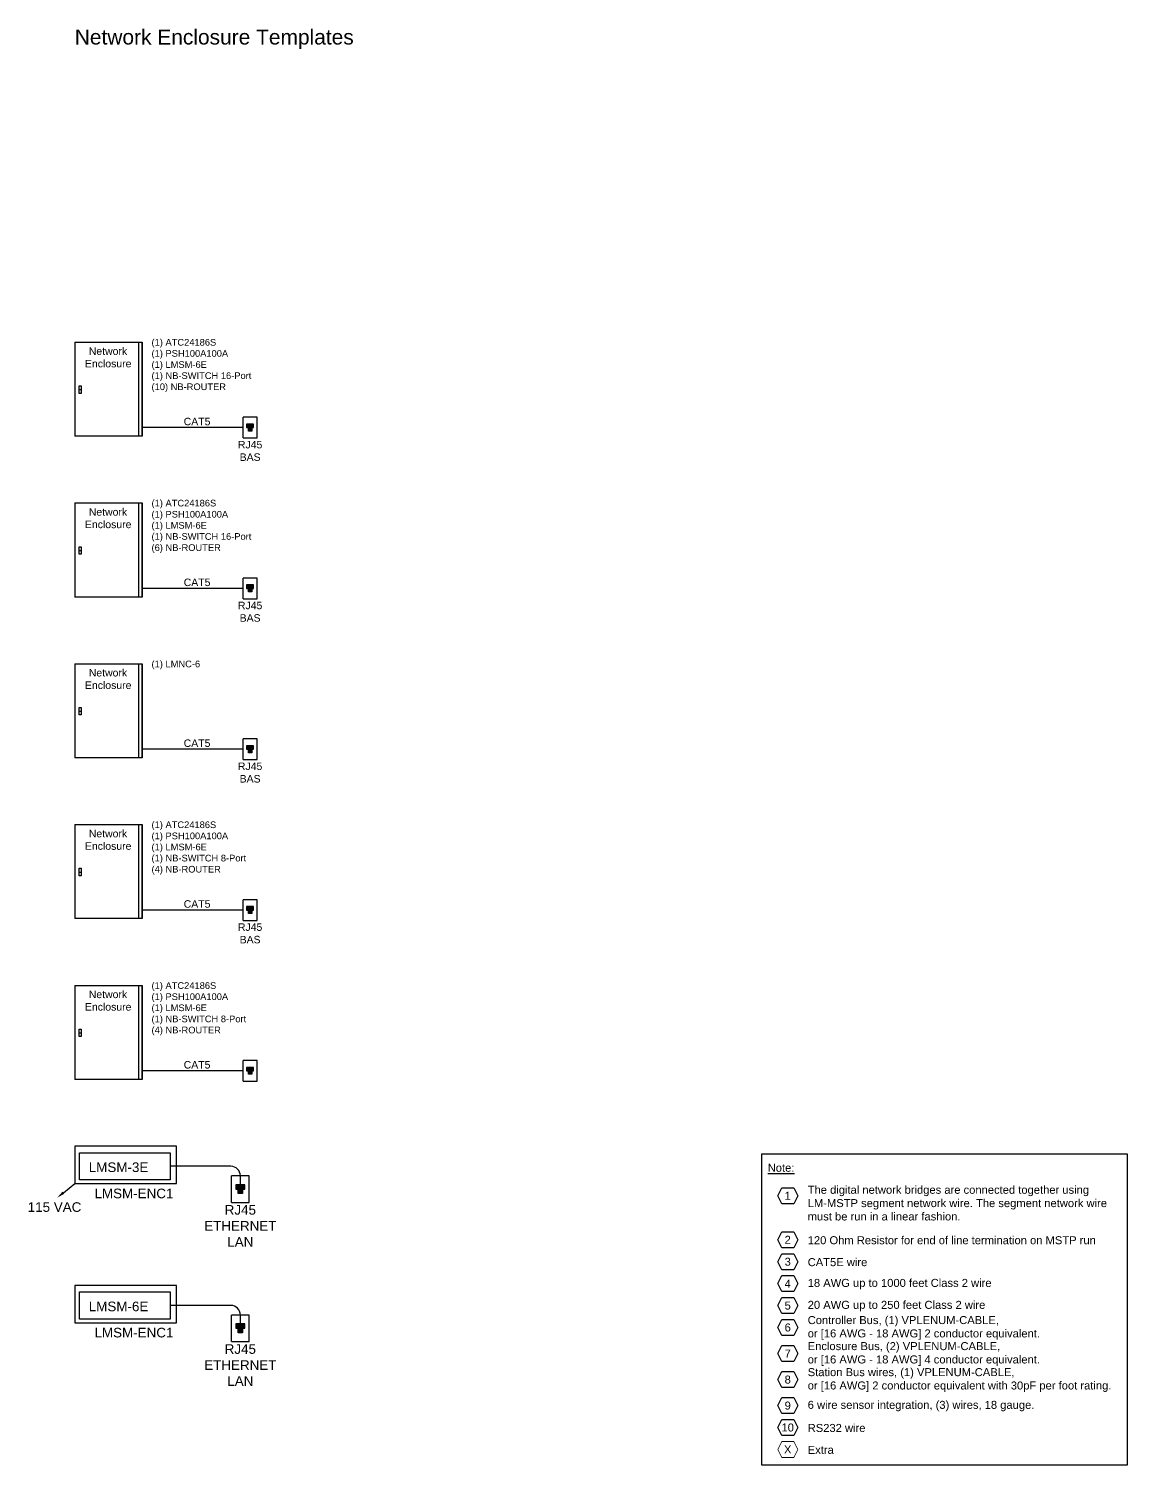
# Model space of a CAD drawing. Header units: inches. Extents: x -312 to 59, y -182 to 37.
# Drawn here: x -89.6 to -56.64, y -6.09 to 37 of the extents above; entities that cross this region are included whole.
import ezdxf
from ezdxf.enums import TextEntityAlignment as Align

# ---------------------------------------------------------------- set-up
doc = ezdxf.new("R2010")
doc.units = ezdxf.units.IN
doc.header["$MEASUREMENT"] = 0
doc.linetypes.add('HIDDEN', pattern=[0.375, 0.25, -0.125])
for name, color, linetype in [('16 NB-switch', 6, 'Continuous'), ('_WS_120_OHM', 160, 'Continuous'), ('_WS_18_AWG', 7, 'Continuous'), ('_WS_20_AWG', 7, 'Continuous'), ('_WS_3_18_AWG', 20, 'Continuous'), ('_WS_CAT5E', 3, 'Continuous'), ('_WS_CONTROLLER_BUS', 10, 'Continuous'), ('_WS_ENCLOSURE_BUS', 114, 'Continuous'), ('_WS_MSTP', 160, 'HIDDEN'), ('_WS_RS232', 4, 'Continuous'), ('_WS_STATION_BUS', 200, 'Continuous'), ('Riser', 7, 'Continuous'), ('WS', 7, 'Continuous')]:
    doc.layers.add(name, color=color, linetype=linetype)
doc.layers.add('WATTSTOPPER', color=160, linetype='Continuous', lineweight=0)
doc.styles.add('Arial', font='arial.ttf', dxfattribs={"height": 0.1875})
doc.styles.get("Standard").update_dxf_attribs({"font": 'arial.ttf'})

# ---------------------------------------------------------------- blocks, each defined once
blk = doc.blocks.new('LMSM-3E')
for points in [[(-1.525, -1.124), (1.525, -1.124), (1.525, 0), (-1.525, 0)], [(-1.382, -0.197), (1.339, -0.197), (1.339, -1.01), (-1.382, -1.01)]]:
    blk.add_lwpolyline(points, close=True)
at = {"layer": 'WS'}
for p, q in [((3.155, -0.603), (1.339, -0.603)), ((-1.867, -1.398), (-1.525, -1.124)), ((3.178, -1.687), (3.178, -0.891)), ((3.178, -1.687), (3.178, -0.891)), ((3.709, -0.891), (3.178, -0.891)), ((3.709, -0.891), (3.178, -0.891)), ((3.576, -1.157), (3.311, -1.157)), ((3.576, -1.157), (3.311, -1.157)), ((3.311, -1.157), (3.311, -1.289)), ((3.311, -1.157), (3.311, -1.289)), ((3.311, -1.289), (3.576, -1.289)), ((3.311, -1.289), (3.576, -1.289)), ((3.377, -1.422), (3.377, -1.289)), ((3.377, -1.422), (3.377, -1.289)), ((3.443, -1.157), (3.443, -0.891)), ((3.51, -1.289), (3.51, -1.422)), ((3.51, -1.289), (3.51, -1.422)), ((3.576, -1.289), (3.576, -1.157)), ((3.576, -1.289), (3.576, -1.157)), ((3.709, -1.687), (3.709, -0.891)), ((3.709, -1.687), (3.709, -0.891)), ((3.178, -1.687), (3.709, -1.687)), ((3.178, -1.687), (3.709, -1.687)), ((3.51, -1.422), (3.377, -1.422)), ((3.51, -1.422), (3.377, -1.422))]:
    blk.add_line(p, q, dxfattribs=at)
blk.add_arc((3.155, -0.891), 0.288, 0, 90, dxfattribs=at)
for points in [[(3.576, -1.157), (3.311, -1.157), (3.576, -1.289), (3.311, -1.289)], [(3.576, -1.157), (3.311, -1.157), (3.576, -1.289), (3.311, -1.289)], [(3.51, -1.289), (3.377, -1.289), (3.51, -1.422), (3.377, -1.422)], [(3.51, -1.289), (3.377, -1.289), (3.51, -1.422), (3.377, -1.422)], [(-1.842, -1.429), (-1.893, -1.366), (-2.057, -1.55)]]:
    blk.add_solid(points, dxfattribs=at)
at = {"char_height": 0.288, "width": 6.93336, "attachment_point": 1}
for s, insert in [('LMSM-3E', (-1.105, -0.488)), ('LMSM-ENC1', (-0.933, -1.274))]:
    blk.add_mtext(s, dxfattribs=dict(at, insert=insert))
at = {"layer": 'WS'}
blk.add_text('115 VAC', height=0.288, dxfattribs=at).set_placement((-1.327, -1.971), align=Align.RIGHT)
at = {"layer": 'WS', "linetype": 'Continuous', "insert": (3.443, -1.767), "char_height": 0.288, "width": 2.67207, "attachment_point": 2}
blk.add_mtext('RJ45\\PETHERNET\\PLAN', dxfattribs=at)
blk = doc.blocks.new('LMSM-6E')
for points in [[(-1.525, -1.124), (1.525, -1.124), (1.525, 0), (-1.525, 0)], [(-1.382, -0.197), (1.339, -0.197), (1.339, -1.01), (-1.382, -1.01)]]:
    blk.add_lwpolyline(points, close=True)
at = {"layer": 'WS'}
for p, q in [((3.155, -0.603), (1.339, -0.603)), ((3.178, -1.687), (3.178, -0.891)), ((3.178, -1.687), (3.178, -0.891)), ((3.709, -0.891), (3.178, -0.891)), ((3.709, -0.891), (3.178, -0.891)), ((3.576, -1.157), (3.311, -1.157)), ((3.576, -1.157), (3.311, -1.157)), ((3.311, -1.157), (3.311, -1.289)), ((3.311, -1.157), (3.311, -1.289)), ((3.311, -1.289), (3.576, -1.289)), ((3.311, -1.289), (3.576, -1.289)), ((3.377, -1.422), (3.377, -1.289)), ((3.377, -1.422), (3.377, -1.289)), ((3.443, -1.157), (3.443, -0.891)), ((3.51, -1.289), (3.51, -1.422)), ((3.51, -1.289), (3.51, -1.422)), ((3.576, -1.289), (3.576, -1.157)), ((3.576, -1.289), (3.576, -1.157)), ((3.709, -1.687), (3.709, -0.891)), ((3.709, -1.687), (3.709, -0.891)), ((3.178, -1.687), (3.709, -1.687)), ((3.178, -1.687), (3.709, -1.687)), ((3.51, -1.422), (3.377, -1.422)), ((3.51, -1.422), (3.377, -1.422))]:
    blk.add_line(p, q, dxfattribs=at)
blk.add_arc((3.155, -0.891), 0.288, 0, 90, dxfattribs=at)
for points in [[(3.576, -1.157), (3.311, -1.157), (3.576, -1.289), (3.311, -1.289)], [(3.576, -1.157), (3.311, -1.157), (3.576, -1.289), (3.311, -1.289)], [(3.51, -1.289), (3.377, -1.289), (3.51, -1.422), (3.377, -1.422)], [(3.51, -1.289), (3.377, -1.289), (3.51, -1.422), (3.377, -1.422)]]:
    blk.add_solid(points, dxfattribs=at)
at = {"char_height": 0.288, "width": 6.93336, "attachment_point": 1}
for s, insert in [('LMSM-6E', (-1.105, -0.488)), ('LMSM-ENC1', (-0.933, -1.274))]:
    blk.add_mtext(s, dxfattribs=dict(at, insert=insert))
at = {"layer": 'WS', "linetype": 'Continuous', "insert": (3.443, -1.767), "char_height": 0.288, "width": 2.67207, "attachment_point": 2}
blk.add_mtext('RJ45\\PETHERNET\\PLAN', dxfattribs=at)
blk = doc.blocks.new('LMNC')
at = {"color": 4, "lineweight": 25}
for p, q in [((-1.011, 0), (-1.011, -2.824)), ((-1.011, 0), (1.011, 0)), ((0.899, 0), (0.899, -2.824)), ((1.011, 0), (1.011, -2.824)), ((1.011, -2.824), (1.011, 0)), ((1.011, 0), (1.011, -2.824)), ((-0.879, -1.538), (-0.879, -1.314)), ((-0.879, -1.314), (-0.823, -1.314)), ((-0.879, -1.426), (-0.823, -1.426)), ((-0.823, -1.538), (-0.879, -1.538)), ((-0.823, -1.314), (-0.823, -1.538)), ((1.011, -2.824), (-1.011, -2.824))]:
    blk.add_line(p, q, dxfattribs=at)
at = {"color": 4, "insert": (-0.027, -0.46), "char_height": 0.22464, "attachment_point": 4}
blk.add_mtext('\\pi-0.5629;Network\\P\\pi-0.67882;Enclosure', dxfattribs=at)
blk = doc.blocks.new('_HEX_NOTE_10')
at = {"color": 0, "linetype": 'Continuous'}
for p, q in [((-0.3, 0), (-0.18, 0.24)), ((-0.18, -0.24), (-0.3, 0)), ((-0.18, 0.24), (0.18, 0.24)), ((0.18, 0.24), (0.3, 0)), ((0.3, 0), (0.18, -0.24)), ((0.18, -0.24), (-0.18, -0.24))]:
    blk.add_line(p, q, dxfattribs=at)
at = {"color": 0, "style": 'Arial'}
blk.add_text('10', height=0.24, dxfattribs=at).set_placement((0, 0), align=Align.MIDDLE_CENTER)
blk = doc.blocks.new('_HEX_NOTE_2')
at = {"color": 0, "linetype": 'Continuous'}
for p, q in [((-0.3, 0), (-0.18, 0.24)), ((-0.18, -0.24), (-0.3, 0)), ((-0.18, 0.24), (0.18, 0.24)), ((0.18, 0.24), (0.3, 0)), ((0.3, 0), (0.18, -0.24)), ((0.18, -0.24), (-0.18, -0.24))]:
    blk.add_line(p, q, dxfattribs=at)
at = {"color": 0, "style": 'Arial'}
blk.add_text('2', height=0.24, dxfattribs=at).set_placement((0, 0), align=Align.MIDDLE_CENTER)
blk = doc.blocks.new('_HEX_NOTE_3')
at = {"color": 0, "linetype": 'Continuous'}
for p, q in [((-0.3, 0), (-0.18, 0.24)), ((-0.18, -0.24), (-0.3, 0)), ((-0.18, 0.24), (0.18, 0.24)), ((0.18, 0.24), (0.3, 0)), ((0.3, 0), (0.18, -0.24)), ((0.18, -0.24), (-0.18, -0.24))]:
    blk.add_line(p, q, dxfattribs=at)
at = {"color": 0, "style": 'Arial'}
blk.add_text('3', height=0.24, dxfattribs=at).set_placement((0, 0), align=Align.MIDDLE_CENTER)
blk = doc.blocks.new('_HEX_NOTE_4')
at = {"color": 0, "linetype": 'Continuous'}
for p, q in [((-0.3, 0), (-0.18, 0.24)), ((-0.18, -0.24), (-0.3, 0)), ((-0.18, 0.24), (0.18, 0.24)), ((0.18, 0.24), (0.3, 0)), ((0.3, 0), (0.18, -0.24)), ((0.18, -0.24), (-0.18, -0.24))]:
    blk.add_line(p, q, dxfattribs=at)
at = {"color": 0, "style": 'Arial'}
blk.add_text('4', height=0.24, dxfattribs=at).set_placement((0, 0), align=Align.MIDDLE_CENTER)
blk = doc.blocks.new('_HEX_NOTE_5')
at = {"color": 0, "linetype": 'Continuous'}
for p, q in [((-0.3, 0), (-0.18, 0.24)), ((-0.18, -0.24), (-0.3, 0)), ((-0.18, 0.24), (0.18, 0.24)), ((0.18, 0.24), (0.3, 0)), ((0.3, 0), (0.18, -0.24)), ((0.18, -0.24), (-0.18, -0.24))]:
    blk.add_line(p, q, dxfattribs=at)
at = {"color": 0, "style": 'Arial'}
blk.add_text('5', height=0.24, dxfattribs=at).set_placement((0, 0), align=Align.MIDDLE_CENTER)
blk = doc.blocks.new('_HEX_NOTE_6')
at = {"color": 0, "linetype": 'Continuous'}
for p, q in [((-0.3, 0), (-0.18, 0.24)), ((-0.18, -0.24), (-0.3, 0)), ((-0.18, 0.24), (0.18, 0.24)), ((0.18, 0.24), (0.3, 0)), ((0.3, 0), (0.18, -0.24)), ((0.18, -0.24), (-0.18, -0.24))]:
    blk.add_line(p, q, dxfattribs=at)
at = {"color": 0, "style": 'Arial'}
blk.add_text('6', height=0.24, dxfattribs=at).set_placement((0, 0), align=Align.MIDDLE_CENTER)
blk = doc.blocks.new('_HEX_NOTE_7')
at = {"color": 0, "linetype": 'Continuous'}
for p, q in [((-0.3, 0), (-0.18, 0.24)), ((-0.18, -0.24), (-0.3, 0)), ((-0.18, 0.24), (0.18, 0.24)), ((0.18, 0.24), (0.3, 0)), ((0.3, 0), (0.18, -0.24)), ((0.18, -0.24), (-0.18, -0.24))]:
    blk.add_line(p, q, dxfattribs=at)
at = {"color": 0, "style": 'Arial'}
blk.add_text('7', height=0.24, dxfattribs=at).set_placement((0, 0), align=Align.MIDDLE_CENTER)
blk = doc.blocks.new('_HEX_NOTE_8')
at = {"color": 0, "linetype": 'Continuous'}
for p, q in [((-0.3, 0), (-0.18, 0.24)), ((-0.18, -0.24), (-0.3, 0)), ((-0.18, 0.24), (0.18, 0.24)), ((0.18, 0.24), (0.3, 0)), ((0.3, 0), (0.18, -0.24)), ((0.18, -0.24), (-0.18, -0.24))]:
    blk.add_line(p, q, dxfattribs=at)
at = {"color": 0, "style": 'Arial'}
blk.add_text('8', height=0.24, dxfattribs=at).set_placement((0, 0), align=Align.MIDDLE_CENTER)
blk = doc.blocks.new('_HEX_NOTE_9')
at = {"color": 0, "linetype": 'Continuous'}
for p, q in [((-0.3, 0), (-0.18, 0.24)), ((-0.18, -0.24), (-0.3, 0)), ((-0.18, 0.24), (0.18, 0.24)), ((0.18, 0.24), (0.3, 0)), ((0.3, 0), (0.18, -0.24)), ((0.18, -0.24), (-0.18, -0.24))]:
    blk.add_line(p, q, dxfattribs=at)
at = {"color": 0, "style": 'Arial'}
blk.add_text('9', height=0.24, dxfattribs=at).set_placement((0, 0), align=Align.MIDDLE_CENTER)
blk = doc.blocks.new('_HEX_NOTE_1')
at = {"color": 0, "linetype": 'Continuous'}
for p, q in [((-0.3, 0), (-0.18, 0.24)), ((-0.18, -0.24), (-0.3, 0)), ((-0.18, 0.24), (0.18, 0.24)), ((0.18, 0.24), (0.3, 0)), ((0.3, 0), (0.18, -0.24)), ((0.18, -0.24), (-0.18, -0.24))]:
    blk.add_line(p, q, dxfattribs=at)
at = {"color": 0, "style": 'Arial'}
blk.add_text('1', height=0.24, dxfattribs=at).set_placement((0, 0), align=Align.MIDDLE_CENTER)
blk = doc.blocks.new('_HEX_NOTE_X')
at = {"color": 0, "linetype": 'Continuous'}
for p, q in [((-0.3, 0), (-0.18, 0.24)), ((-0.18, -0.24), (-0.3, 0)), ((-0.18, 0.24), (0.18, 0.24)), ((0.18, 0.24), (0.3, 0)), ((0.3, 0), (0.18, -0.24)), ((0.18, -0.24), (-0.18, -0.24))]:
    blk.add_line(p, q, dxfattribs=at)
at = {"color": 0, "style": 'Arial'}
blk.add_text('X', height=0.24, dxfattribs=at).set_placement((0, 0), align=Align.MIDDLE_CENTER)
blk = doc.blocks.new('_WIRE_LEGEND_2')
blk.add_lwpolyline([(0, 9.341), (10.963, 9.341), (10.963, 0), (0, 0)], close=True)
at = {"layer": '_WS_120_OHM', "linetype": 'Continuous'}
for p, q in [((0.475, 6.763), (0.595, 7.003)), ((0.595, 7.003), (0.955, 7.003)), ((0.955, 7.003), (1.075, 6.763)), ((0.595, 6.523), (0.475, 6.763)), ((0.955, 6.523), (0.595, 6.523)), ((1.075, 6.763), (0.955, 6.523))]:
    blk.add_line(p, q, dxfattribs=at)
at = {"layer": '_WS_CAT5E', "linetype": 'Continuous'}
for p, q in [((0.475, 6.106), (0.595, 6.346)), ((0.595, 5.866), (0.475, 6.106)), ((0.595, 6.346), (0.955, 6.346)), ((0.955, 6.346), (1.075, 6.106)), ((1.075, 6.106), (0.955, 5.866)), ((0.955, 5.866), (0.595, 5.866))]:
    blk.add_line(p, q, dxfattribs=at)
at = {"layer": '_WS_120_OHM'}
blk.add_blockref('_HEX_NOTE_2', (0.775, 6.763), dxfattribs=at)
at = {"layer": '_WS_18_AWG'}
blk.add_blockref('_HEX_NOTE_4', (0.775, 5.448), dxfattribs=at)
at = {"layer": '_WS_20_AWG'}
blk.add_blockref('_HEX_NOTE_5', (0.775, 4.791), dxfattribs=at)
at = {"layer": '_WS_3_18_AWG'}
blk.add_blockref('_HEX_NOTE_9', (0.775, 1.791), dxfattribs=at)
at = {"layer": '_WS_CAT5E'}
blk.add_blockref('_HEX_NOTE_3', (0.775, 6.106), dxfattribs=at)
at = {"layer": '_WS_CONTROLLER_BUS'}
blk.add_blockref('_HEX_NOTE_6', (0.775, 4.133), dxfattribs=at)
at = {"layer": '_WS_ENCLOSURE_BUS'}
blk.add_blockref('_HEX_NOTE_7', (0.775, 3.352), dxfattribs=at)
at = {"layer": '_WS_MSTP'}
blk.add_blockref('_HEX_NOTE_1', (0.775, 8.084), dxfattribs=at)
at = {"layer": '_WS_RS232'}
blk.add_blockref('_HEX_NOTE_10', (0.775, 1.133), dxfattribs=at)
at = {"layer": '_WS_STATION_BUS'}
blk.add_blockref('_HEX_NOTE_8', (0.775, 2.571), dxfattribs=at)
at = {"layer": 'WATTSTOPPER'}
blk.add_blockref('_HEX_NOTE_X', (0.775, 0.476), dxfattribs=at)
blk.add_text('%%UNote:', height=0.24).set_placement((0.175, 8.804))
at = {"insert": (1.375, 0.461), "char_height": 0.24, "width": 9.23571, "attachment_point": 4}
blk.add_mtext('Extra', dxfattribs=at)
at = {"layer": '_WS_120_OHM'}
blk.add_text('2', height=0.24, dxfattribs=at).set_placement((0.775, 6.643), align=Align.CENTER)
at = {"layer": '_WS_120_OHM', "insert": (1.375, 6.749), "char_height": 0.24, "width": 9.23571, "attachment_point": 4}
blk.add_mtext('120 Ohm Resistor for end of line termination on MSTP run', dxfattribs=at)
at = {"layer": '_WS_20_AWG', "char_height": 0.24, "width": 9.23571, "attachment_point": 4}
for s, insert in [('18 AWG up to 1000 feet Class 2 wire', (1.375, 5.434)), ('20 AWG up to 250 feet Class 2 wire', (1.375, 4.776))]:
    blk.add_mtext(s, dxfattribs=dict(at, insert=insert))
at = {"layer": '_WS_3_18_AWG', "insert": (1.375, 1.776), "char_height": 0.24, "width": 9.23571, "attachment_point": 4}
blk.add_mtext('6 wire sensor integration, (3) wires, 18 gauge.', dxfattribs=at)
at = {"layer": '_WS_CAT5E'}
blk.add_text('3', height=0.24, dxfattribs=at).set_placement((0.775, 5.986), align=Align.CENTER)
at = {"layer": '_WS_CAT5E', "insert": (1.375, 6.091), "char_height": 0.24, "width": 9.23571, "attachment_point": 4}
blk.add_mtext('CAT5E wire', dxfattribs=at)
at = {"layer": '_WS_CONTROLLER_BUS', "insert": (1.375, 4.119), "char_height": 0.24, "width": 9.62308, "attachment_point": 4}
blk.add_mtext('Controller Bus, (1) VPLENUM-CABLE,\\Por [16 AWG - 18 AWG] 2 conductor equivalent.', dxfattribs=at)
at = {"layer": '_WS_ENCLOSURE_BUS', "insert": (1.375, 3.338), "char_height": 0.24, "width": 9.74991, "attachment_point": 4}
blk.add_mtext('Enclosure Bus, (2) VPLENUM-CABLE, \\Por [16 AWG - 18 AWG] 4 conductor equivalent.', dxfattribs=at)
at = {"layer": '_WS_MSTP', "insert": (1.375, 8.384), "char_height": 0.24, "width": 9.23571, "attachment_point": 1}
blk.add_mtext('The digital network bridges are connected together using LM-MSTP segment network wire. The segment network wire must be run in a linear fashion.', dxfattribs=at)
at = {"layer": '_WS_RS232', "insert": (1.375, 1.118), "char_height": 0.24, "width": 9.23571, "attachment_point": 4}
blk.add_mtext('RS232 wire', dxfattribs=at)
at = {"layer": '_WS_STATION_BUS', "insert": (1.375, 2.557), "char_height": 0.24, "width": 9.23571, "attachment_point": 4}
blk.add_mtext('Station Bus wires, (1) VPLENUM-CABLE, \\Por [16 AWG] 2 conductor equivalent with 30pF per foot rating.', dxfattribs=at)

msp = doc.modelspace()

# ---------------------------------------------------------------- linework, layer by layer
for p, q in [((-83.16015, 25.0368), (-86.19239, 25.0368)), ((-83.16015, 24.72639), (-83.16015, 25.34721)), ((-82.74627, 25.34721), (-83.16015, 25.34721)), ((-82.84974, 25.14027), (-83.05668, 25.14027)), ((-83.05668, 25.14027), (-83.05668, 25.0368)), ((-83.05668, 25.0368), (-82.84974, 25.0368)), ((-83.00494, 24.93333), (-83.00494, 25.0368)), ((-82.90148, 25.0368), (-82.90148, 24.93333)), ((-82.84974, 25.0368), (-82.84974, 25.14027)), ((-82.74627, 24.72639), (-82.74627, 25.34721)), ((-83.16015, 24.72639), (-82.74627, 24.72639)), ((-82.90148, 24.93333), (-83.00494, 24.93333)), ((-83.16015, 19.90251), (-83.16015, 20.52333)), ((-82.74627, 20.52333), (-83.16015, 20.52333)), ((-82.84974, 20.31639), (-83.05668, 20.31639)), ((-83.05668, 20.31639), (-83.05668, 20.21292)), ((-82.84974, 20.21292), (-82.84974, 20.31639)), ((-82.74627, 19.90251), (-82.74627, 20.52333)), ((-83.16015, 20.21292), (-86.19239, 20.21292)), ((-83.16015, 19.90251), (-82.74627, 19.90251)), ((-83.05668, 20.21292), (-82.84974, 20.21292)), ((-83.00494, 20.10945), (-83.00494, 20.21292)), ((-82.90148, 20.10945), (-83.00494, 20.10945)), ((-82.90148, 20.21292), (-82.90148, 20.10945)), ((-83.16015, 15.07862), (-83.16015, 15.69944)), ((-82.74627, 15.69944), (-83.16015, 15.69944)), ((-82.74627, 15.07862), (-82.74627, 15.69944)), ((-83.16015, 15.38903), (-86.19239, 15.38903)), ((-82.84974, 15.4925), (-83.05668, 15.4925)), ((-83.05668, 15.4925), (-83.05668, 15.38903)), ((-83.05668, 15.38903), (-82.84974, 15.38903)), ((-83.00494, 15.28556), (-83.00494, 15.38903)), ((-82.90148, 15.28556), (-83.00494, 15.28556)), ((-82.90148, 15.38903), (-82.90148, 15.28556)), ((-82.84974, 15.38903), (-82.84974, 15.4925)), ((-83.16015, 15.07862), (-82.74627, 15.07862)), ((-83.16015, 10.25474), (-83.16015, 10.87556)), ((-82.74627, 10.87556), (-83.16015, 10.87556)), ((-82.74627, 10.25474), (-82.74627, 10.87556)), ((-83.16015, 10.56515), (-86.19239, 10.56515)), ((-82.84974, 10.66862), (-83.05668, 10.66862)), ((-83.05668, 10.66862), (-83.05668, 10.56515)), ((-83.05668, 10.56515), (-82.84974, 10.56515)), ((-83.00494, 10.46168), (-83.00494, 10.56515)), ((-82.90148, 10.46168), (-83.00494, 10.46168)), ((-82.90148, 10.56515), (-82.90148, 10.46168)), ((-82.84974, 10.56515), (-82.84974, 10.66862)), ((-83.16015, 10.25474), (-82.74627, 10.25474)), ((-83.16015, 5.43086), (-83.16015, 6.05168)), ((-82.74627, 6.05168), (-83.16015, 6.05168)), ((-82.74627, 5.43086), (-82.74627, 6.05168)), ((-83.16015, 5.74127), (-86.19239, 5.74127)), ((-82.84974, 5.84474), (-83.05668, 5.84474)), ((-83.05668, 5.84474), (-83.05668, 5.74127)), ((-83.05668, 5.74127), (-82.84974, 5.74127)), ((-83.00494, 5.6378), (-83.00494, 5.74127)), ((-82.90148, 5.6378), (-83.00494, 5.6378)), ((-82.90148, 5.74127), (-82.90148, 5.6378)), ((-82.84974, 5.74127), (-82.84974, 5.84474)), ((-83.16015, 5.43086), (-82.74627, 5.43086))]:
    msp.add_line(p, q)
for points in [[(-82.84974, 25.14027), (-83.05668, 25.14027), (-82.84974, 25.0368), (-83.05668, 25.0368)], [(-82.90148, 25.0368), (-83.00494, 25.0368), (-82.90148, 24.93333), (-83.00494, 24.93333)], [(-82.84974, 20.31639), (-83.05668, 20.31639), (-82.84974, 20.21292), (-83.05668, 20.21292)], [(-82.90148, 20.21292), (-83.00494, 20.21292), (-82.90148, 20.10945), (-83.00494, 20.10945)], [(-82.84974, 15.4925), (-83.05668, 15.4925), (-82.84974, 15.38903), (-83.05668, 15.38903)], [(-82.90148, 15.38903), (-83.00494, 15.38903), (-82.90148, 15.28556), (-83.00494, 15.28556)], [(-82.84974, 10.66862), (-83.05668, 10.66862), (-82.84974, 10.56515), (-83.05668, 10.56515)], [(-82.90148, 10.56515), (-83.00494, 10.56515), (-82.90148, 10.46168), (-83.00494, 10.46168)], [(-82.84974, 5.84474), (-83.05668, 5.84474), (-82.84974, 5.74127), (-83.05668, 5.74127)], [(-82.90148, 5.74127), (-83.00494, 5.74127), (-82.90148, 5.6378), (-83.00494, 5.6378)]]:
    msp.add_solid(points)

# ---------------------------------------------------------------- block references
for name, p in [('LMNC', (-87.20327, 27.60222)), ('LMNC', (-87.20327, 22.77834)), ('LMNC', (-87.20327, 17.95446)), ('LMNC', (-87.20327, 13.13058)), ('LMNC', (-87.20327, 8.3067)), ('LMSM-3E', (-86.68959, 3.48281)), ('LMSM-6E', (-86.68959, -0.69262))]:
    msp.add_blockref(name, p)
at = {"layer": 'Riser'}
msp.add_blockref('_WIRE_LEGEND_2', (-67.59833, -6.08958), dxfattribs=at)

# ---------------------------------------------------------------- texts
at = {"insert": (-88.21415, 36.68499), "char_height": 0.449284, "attachment_point": 4}
msp.add_mtext_dynamic_manual_height_columns('Network Enclosure Templates', width=26.7906867, gutter_width=1, heights=[0], dxfattribs=at)
at = {"linetype": 'Continuous', "char_height": 0.22464, "width": 2.0842115, "attachment_point": 2}
for s, insert in [('CAT5', (-84.5447, 25.33136)), ('RJ45\\PBAS', (-82.95321, 24.63727)), ('CAT5', (-84.5447, 20.50748)), ('RJ45\\PBAS', (-82.95321, 19.81339)), ('CAT5', (-84.5447, 15.6836)), ('RJ45\\PBAS', (-82.95321, 14.98951)), ('CAT5', (-84.5447, 10.85972)), ('RJ45\\PBAS', (-82.95321, 10.16563)), ('CAT5', (-84.5447, 6.03584))]:
    msp.add_mtext(s, dxfattribs=dict(at, insert=insert))
at = {"layer": '16 NB-switch', "char_height": 0.2, "attachment_point": 1}
for s, insert, width in [('(1) ATC24186S\\P(1) PSH100A100A \\P(1) LMSM-6E\\P(1) NB-SWITCH 16-Port\\P(10) NB-ROUTER', (-85.91126, 27.69513), 4.1179883), ('(1) ATC24186S\\P(1) PSH100A100A \\P(1) LMSM-6E\\P(1) NB-SWITCH 16-Port\\P(6) NB-ROUTER', (-85.91126, 22.87125), 3.75), ('(1) LMNC-6', (-85.91126, 18.04737), 3.75), ('(1) ATC24186S\\P(1) PSH100A100A \\P(1) LMSM-6E\\P(1) NB-SWITCH 8-Port\\P(4) NB-ROUTER\\P', (-85.91126, 13.22348), 3.75), ('(1) ATC24186S\\P(1) PSH100A100A \\P(1) LMSM-6E\\P(1) NB-SWITCH 8-Port\\P(4) NB-ROUTER\\P', (-85.91126, 8.3996), 3.75)]:
    msp.add_mtext(s, dxfattribs=dict(at, insert=insert, width=width))

doc.saveas('drawing.dxf')
